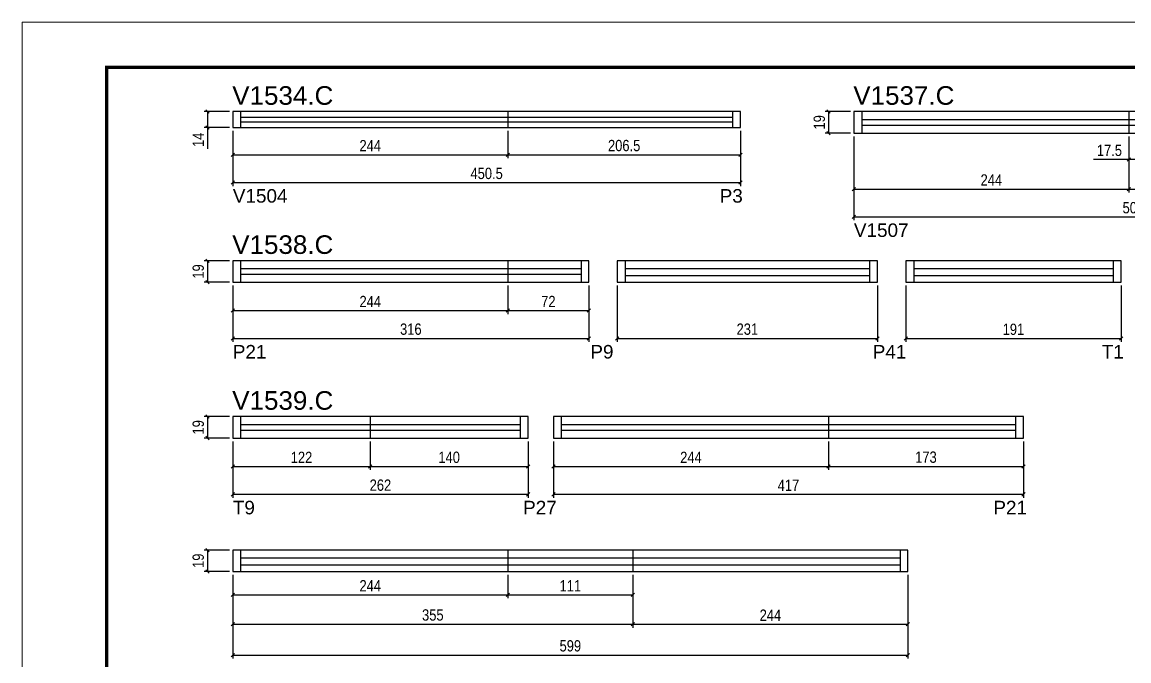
# Model space of a CAD drawing. Extents: x 1959 to 8212, y 239 to 4735.
# Drawn here: x 5142 to 6124, y 1872 to 2438 of the extents above; entities that cross this region are included whole.
import ezdxf

# ---------------------------------------------------------------- set-up
doc = ezdxf.new("R2010")
doc.units = 0
doc.linetypes.add('DASHED', pattern=[0.75, 0.5, -0.25])
for name, color, linetype in [('5', 5, 'Continuous'), ('COTA', 241, 'Continuous'), ('NOMENCLATURA', 7, 'Continuous'), ('Painéis', 200, 'Continuous'), ('SARR_2.2x7', 40, 'Continuous'), ('SARR_EDITAR', 141, 'Continuous')]:
    doc.layers.add(name, color=color, linetype=linetype)
doc.layers.add('Folhas', color=255, linetype='Continuous', lineweight=9)
doc.layers.add('SARRAFO DE PRESSAO', color=251, linetype='DASHED', lineweight=9)
doc.styles.add('COTA TECNICA', font='techl___.ttf', dxfattribs={"height": 10})
doc.styles.add('COTA TECNICA-50', font='techl___.ttf', dxfattribs={"height": 10})
doc.styles.get("Standard").update_dxf_attribs({"font": 'arial.ttf'})
doc.dimstyles.new('COTA PAINEL-50', dxfattribs={"dimtxt": 10, "dimasz": 3, "dimexe": 3, "dimexo": 3, "dimgap": 3, "dimtad": 1, "dimdec": 1, "dimzin": 12, "dimdsep": 46, "dimtxsty": 'COTA TECNICA-50', "dimblk1": 'OBLIQUE', "dimblk2": 'OBLIQUE', "dimsah": 1, "dimcen": 0.9, "dimclrd": 4, "dimclre": 4, "dimclrt": 240, "dimadec": 1, "dimazin": 3, "dimtfac": 1, "dimtdec": 1, "dimtmove": 0, "dimatfit": 3, "dimfxl": 1, "dimtolj": 1, "dimtzin": 12, "dimarcsym": 0})
doc.dimstyles.new('PAINEL', dxfattribs={"dimtxt": 10, "dimasz": 3, "dimexe": 3, "dimexo": 3, "dimgap": 3, "dimtad": 1, "dimdec": 1, "dimzin": 12, "dimdsep": 46, "dimtxsty": 'COTA TECNICA', "dimblk1": 'OBLIQUE', "dimblk2": 'OBLIQUE', "dimsah": 1, "dimcen": 0.9, "dimclrd": 4, "dimclre": 4, "dimclrt": 240, "dimadec": 1, "dimazin": 3, "dimtfac": 1, "dimtdec": 1, "dimtmove": 0, "dimatfit": 3, "dimfxl": 1, "dimtolj": 1, "dimtzin": 12, "dimarcsym": 0})

# ---------------------------------------------------------------- blocks, each defined once
blk = doc.blocks.new('9999999999')
at = {"layer": 'Folhas'}
blk.add_lwpolyline([(98138.98, 34190.21), (99623.98, 34190.21), (99623.98, 35240.21), (98138.98, 35240.21)], close=True, dxfattribs=at)
at = {"layer": 'Folhas', "color": 30, "const_width": 3}
blk.add_lwpolyline([(98213.98, 34230.21), (99583.98, 34230.21), (99583.98, 35200.21), (98213.98, 35200.21)], close=True, dxfattribs=at)
blk = doc.blocks.new('_Oblique')
at = {"color": 0, "linetype": 'ByBlock', "lineweight": -2}
blk.add_line((-0.5, -0.5), (0.5, 0.5), dxfattribs=at)
blk = doc.blocks.new('*D604')
at = {"layer": 'COTA', "color": 4, "linetype": 'ByBlock', "lineweight": -2, "transparency": 16777216}
for p, q in [((5329.11, 2341.7), (5329.11, 2292.73)), ((5779.61, 2341.7), (5779.61, 2292.73)), ((5329.11, 2295.73), (5779.61, 2295.73))]:
    blk.add_line(p, q, dxfattribs=at)
at = {"layer": 'Defpoints', "color": 0, "linetype": 'ByBlock', "transparency": 16777216}
for p in [(5329.11, 2344.7), (5779.61, 2344.7), (5779.61, 2295.73)]:
    blk.add_point(p, dxfattribs=at)
at = {"layer": 'COTA', "color": 4, "linetype": 'ByBlock', "lineweight": -2, "transparency": 16777216, "xscale": 3, "yscale": 3, "zscale": 3, "rotation": 180}
blk.add_blockref('_Oblique', (5329.11, 2295.73), dxfattribs=at)
at = {"layer": 'COTA', "color": 4, "linetype": 'ByBlock', "lineweight": -2, "transparency": 16777216, "xscale": 3, "yscale": 3, "zscale": 3}
blk.add_blockref('_Oblique', (5779.61, 2295.73), dxfattribs=at)
at = {"layer": 'COTA', "color": 240, "linetype": 'ByBlock', "transparency": 16777216, "insert": (5554.36, 2303.84), "char_height": 10, "attachment_point": 5, "style": 'COTA TECNICA-50'}
blk.add_mtext('\\A1;450.5', dxfattribs=at)
blk = doc.blocks.new('*D605')
at = {"layer": 'COTA', "color": 4, "lineweight": -2, "transparency": 16777216}
for p, q in [((5326.11, 2358.7), (5303.62, 2358.7)), ((5306.62, 2358.7), (5306.62, 2344.7)), ((5326.11, 2344.7), (5303.62, 2344.7)), ((5306.62, 2344.7), (5306.62, 2325.59))]:
    blk.add_line(p, q, dxfattribs=at)
at = {"layer": 'Defpoints', "color": 0, "transparency": 16777216}
for p in [(5329.11, 2358.7), (5306.62, 2344.7), (5329.11, 2344.7)]:
    blk.add_point(p, dxfattribs=at)
at = {"layer": 'COTA', "color": 4, "lineweight": -2, "transparency": 16777216, "xscale": 3, "yscale": 3, "zscale": 3}
for p, rotation in [((5306.62, 2358.7), 90), ((5306.62, 2344.7), 270)]:
    blk.add_blockref('_Oblique', p, dxfattribs=dict(at, rotation=rotation))
at = {"layer": 'COTA', "color": 240, "transparency": 16777216, "insert": (5298.55, 2333.65), "char_height": 10, "attachment_point": 5, "rotation": 90, "style": 'COTA TECNICA'}
blk.add_mtext('\\A1;14', dxfattribs=at)
blk = doc.blocks.new('*D606')
at = {"layer": 'COTA', "color": 4, "lineweight": -2, "transparency": 16777216}
for p, q in [((5329.11, 2341.7), (5329.11, 2317.43)), ((5573.11, 2341.7), (5573.11, 2317.43)), ((5329.11, 2320.43), (5573.11, 2320.43))]:
    blk.add_line(p, q, dxfattribs=at)
at = {"layer": 'Defpoints', "color": 0, "transparency": 16777216}
for p in [(5329.11, 2344.7), (5573.11, 2344.7), (5573.11, 2320.43)]:
    blk.add_point(p, dxfattribs=at)
at = {"layer": 'COTA', "color": 4, "lineweight": -2, "transparency": 16777216, "xscale": 3, "yscale": 3, "zscale": 3, "rotation": 180}
blk.add_blockref('_Oblique', (5329.11, 2320.43), dxfattribs=at)
at = {"layer": 'COTA', "color": 4, "lineweight": -2, "transparency": 16777216, "xscale": 3, "yscale": 3, "zscale": 3}
blk.add_blockref('_Oblique', (5573.11, 2320.43), dxfattribs=at)
at = {"layer": 'COTA', "color": 240, "transparency": 16777216, "insert": (5451.11, 2328.5), "char_height": 10, "attachment_point": 5, "style": 'COTA TECNICA'}
blk.add_mtext('\\A1;244', dxfattribs=at)
blk = doc.blocks.new('*D607')
at = {"layer": 'COTA', "color": 4, "lineweight": -2, "transparency": 16777216}
for p, q in [((5573.11, 2341.7), (5573.11, 2317.43)), ((5779.61, 2341.7), (5779.61, 2317.43)), ((5573.11, 2320.43), (5779.61, 2320.43))]:
    blk.add_line(p, q, dxfattribs=at)
at = {"layer": 'Defpoints', "color": 0, "transparency": 16777216}
for p in [(5573.11, 2344.7), (5779.61, 2344.7), (5779.61, 2320.43)]:
    blk.add_point(p, dxfattribs=at)
at = {"layer": 'COTA', "color": 4, "lineweight": -2, "transparency": 16777216, "xscale": 3, "yscale": 3, "zscale": 3, "rotation": 180}
blk.add_blockref('_Oblique', (5573.11, 2320.43), dxfattribs=at)
at = {"layer": 'COTA', "color": 4, "lineweight": -2, "transparency": 16777216, "xscale": 3, "yscale": 3, "zscale": 3}
blk.add_blockref('_Oblique', (5779.61, 2320.43), dxfattribs=at)
at = {"layer": 'COTA', "color": 240, "transparency": 16777216, "insert": (5676.36, 2328.54), "char_height": 10, "attachment_point": 5, "style": 'COTA TECNICA'}
blk.add_mtext('\\A1;206.5', dxfattribs=at)
blk = doc.blocks.new('*D619')
at = {"layer": 'COTA', "color": 4, "linetype": 'ByBlock', "lineweight": -2, "transparency": 16777216}
for p, q in [((5880.12, 2336.7), (5880.12, 2262.31)), ((6385.62, 2336.7), (6385.62, 2262.31)), ((5880.12, 2265.31), (6385.62, 2265.31))]:
    blk.add_line(p, q, dxfattribs=at)
at = {"layer": 'Defpoints', "color": 0, "linetype": 'ByBlock', "transparency": 16777216}
for p in [(5880.12, 2339.7), (6385.62, 2339.7), (6385.62, 2265.31)]:
    blk.add_point(p, dxfattribs=at)
at = {"layer": 'COTA', "color": 4, "linetype": 'ByBlock', "lineweight": -2, "transparency": 16777216, "xscale": 3, "yscale": 3, "zscale": 3, "rotation": 180}
blk.add_blockref('_Oblique', (5880.12, 2265.31), dxfattribs=at)
at = {"layer": 'COTA', "color": 4, "linetype": 'ByBlock', "lineweight": -2, "transparency": 16777216, "xscale": 3, "yscale": 3, "zscale": 3}
blk.add_blockref('_Oblique', (6385.62, 2265.31), dxfattribs=at)
at = {"layer": 'COTA', "color": 240, "linetype": 'ByBlock', "transparency": 16777216, "insert": (6132.87, 2273.42), "char_height": 10, "attachment_point": 5, "style": 'COTA TECNICA-50'}
blk.add_mtext('\\A1;505.5', dxfattribs=at)
blk = doc.blocks.new('*D620')
at = {"layer": 'COTA', "color": 4, "lineweight": -2, "transparency": 16777216}
for p, q in [((5877.12, 2358.7), (5854.62, 2358.7)), ((5857.62, 2358.7), (5857.62, 2339.7)), ((5877.12, 2339.7), (5854.62, 2339.7))]:
    blk.add_line(p, q, dxfattribs=at)
at = {"layer": 'Defpoints', "color": 0, "transparency": 16777216}
for p in [(5880.12, 2358.7), (5857.62, 2339.7), (5880.12, 2339.7)]:
    blk.add_point(p, dxfattribs=at)
at = {"layer": 'COTA', "color": 4, "lineweight": -2, "transparency": 16777216, "xscale": 3, "yscale": 3, "zscale": 3}
for p, rotation in [((5857.62, 2358.7), 90), ((5857.62, 2339.7), 270)]:
    blk.add_blockref('_Oblique', p, dxfattribs=dict(at, rotation=rotation))
at = {"layer": 'COTA', "color": 240, "transparency": 16777216, "insert": (5849.54, 2349.2), "char_height": 10, "attachment_point": 5, "rotation": 90, "style": 'COTA TECNICA'}
blk.add_mtext('\\A1;19', dxfattribs=at)
blk = doc.blocks.new('*D621')
at = {"layer": 'COTA', "color": 4, "lineweight": -2, "transparency": 16777216}
for p, q in [((5880.12, 2336.7), (5880.12, 2287.01)), ((6124.12, 2336.7), (6124.12, 2287.01)), ((5880.12, 2290.01), (6124.12, 2290.01))]:
    blk.add_line(p, q, dxfattribs=at)
at = {"layer": 'Defpoints', "color": 0, "transparency": 16777216}
for p in [(5880.12, 2339.7), (6124.12, 2339.7), (6124.12, 2290.01)]:
    blk.add_point(p, dxfattribs=at)
at = {"layer": 'COTA', "color": 4, "lineweight": -2, "transparency": 16777216, "xscale": 3, "yscale": 3, "zscale": 3, "rotation": 180}
blk.add_blockref('_Oblique', (5880.12, 2290.01), dxfattribs=at)
at = {"layer": 'COTA', "color": 4, "lineweight": -2, "transparency": 16777216, "xscale": 3, "yscale": 3, "zscale": 3}
blk.add_blockref('_Oblique', (6124.12, 2290.01), dxfattribs=at)
at = {"layer": 'COTA', "color": 240, "transparency": 16777216, "insert": (6002.12, 2298.08), "char_height": 10, "attachment_point": 5, "style": 'COTA TECNICA'}
blk.add_mtext('\\A1;244', dxfattribs=at)
blk = doc.blocks.new('*D622')
at = {"layer": 'COTA', "color": 4, "lineweight": -2, "transparency": 16777216}
for p, q in [((6124.12, 2336.7), (6124.12, 2287.01)), ((6385.62, 2336.7), (6385.62, 2287.01)), ((6124.12, 2290.01), (6385.62, 2290.01))]:
    blk.add_line(p, q, dxfattribs=at)
at = {"layer": 'Defpoints', "color": 0, "transparency": 16777216}
for p in [(6124.12, 2339.7), (6385.62, 2339.7), (6385.62, 2290.01)]:
    blk.add_point(p, dxfattribs=at)
at = {"layer": 'COTA', "color": 4, "lineweight": -2, "transparency": 16777216, "xscale": 3, "yscale": 3, "zscale": 3, "rotation": 180}
blk.add_blockref('_Oblique', (6124.12, 2290.01), dxfattribs=at)
at = {"layer": 'COTA', "color": 4, "lineweight": -2, "transparency": 16777216, "xscale": 3, "yscale": 3, "zscale": 3}
blk.add_blockref('_Oblique', (6385.62, 2290.01), dxfattribs=at)
at = {"layer": 'COTA', "color": 240, "transparency": 16777216, "insert": (6254.87, 2298.12), "char_height": 10, "attachment_point": 5, "style": 'COTA TECNICA'}
blk.add_mtext('\\A1;261.5', dxfattribs=at)
blk = doc.blocks.new('*D624')
at = {"layer": 'COTA', "color": 4, "lineweight": -2, "transparency": 16777216}
for p, q in [((6124.12, 2336.7), (6124.12, 2313.22)), ((6141.62, 2336.7), (6141.62, 2313.22)), ((6124.12, 2316.22), (6092.63, 2316.22)), ((6141.62, 2316.22), (6124.12, 2316.22))]:
    blk.add_line(p, q, dxfattribs=at)
at = {"layer": 'Defpoints', "color": 0, "transparency": 16777216}
for p in [(6124.12, 2339.7), (6141.62, 2339.7), (6124.12, 2316.22)]:
    blk.add_point(p, dxfattribs=at)
at = {"layer": 'COTA', "color": 4, "lineweight": -2, "transparency": 16777216, "xscale": 3, "yscale": 3, "zscale": 3, "rotation": 180}
blk.add_blockref('_Oblique', (6124.12, 2316.22), dxfattribs=at)
at = {"layer": 'COTA', "color": 4, "lineweight": -2, "transparency": 16777216, "xscale": 3, "yscale": 3, "zscale": 3}
blk.add_blockref('_Oblique', (6141.62, 2316.22), dxfattribs=at)
at = {"layer": 'COTA', "color": 240, "transparency": 16777216, "insert": (6106.88, 2324.33), "char_height": 10, "attachment_point": 5, "style": 'COTA TECNICA'}
blk.add_mtext('\\A1;17.5', dxfattribs=at)
blk = doc.blocks.new('*D625')
at = {"layer": 'COTA', "color": 4, "linetype": 'ByBlock', "lineweight": -2, "transparency": 16777216}
for p, q in [((5329.11, 2204.44), (5329.11, 2154.5)), ((5645.11, 2204.44), (5645.11, 2154.5)), ((5329.11, 2157.5), (5645.11, 2157.5))]:
    blk.add_line(p, q, dxfattribs=at)
at = {"layer": 'Defpoints', "color": 0, "linetype": 'ByBlock', "transparency": 16777216}
for p in [(5329.11, 2207.44), (5645.11, 2207.44), (5645.11, 2157.5)]:
    blk.add_point(p, dxfattribs=at)
at = {"layer": 'COTA', "color": 4, "linetype": 'ByBlock', "lineweight": -2, "transparency": 16777216, "xscale": 3, "yscale": 3, "zscale": 3, "rotation": 180}
blk.add_blockref('_Oblique', (5329.11, 2157.5), dxfattribs=at)
at = {"layer": 'COTA', "color": 4, "linetype": 'ByBlock', "lineweight": -2, "transparency": 16777216, "xscale": 3, "yscale": 3, "zscale": 3}
blk.add_blockref('_Oblique', (5645.11, 2157.5), dxfattribs=at)
at = {"layer": 'COTA', "color": 240, "linetype": 'ByBlock', "transparency": 16777216, "insert": (5487.11, 2165.72), "char_height": 10, "attachment_point": 5, "style": 'COTA TECNICA-50'}
blk.add_mtext('\\A1;316', dxfattribs=at)
blk = doc.blocks.new('*D626')
at = {"layer": 'COTA', "color": 4, "lineweight": -2, "transparency": 16777216}
for p, q in [((5326.11, 2226.44), (5303.62, 2226.44)), ((5306.62, 2226.44), (5306.62, 2207.44)), ((5326.11, 2207.44), (5303.62, 2207.44))]:
    blk.add_line(p, q, dxfattribs=at)
at = {"layer": 'Defpoints', "color": 0, "transparency": 16777216}
for p in [(5329.11, 2226.44), (5306.62, 2207.44), (5329.11, 2207.44)]:
    blk.add_point(p, dxfattribs=at)
at = {"layer": 'COTA', "color": 4, "lineweight": -2, "transparency": 16777216, "xscale": 3, "yscale": 3, "zscale": 3}
for p, rotation in [((5306.62, 2226.44), 90), ((5306.62, 2207.44), 270)]:
    blk.add_blockref('_Oblique', p, dxfattribs=dict(at, rotation=rotation))
at = {"layer": 'COTA', "color": 240, "transparency": 16777216, "insert": (5298.53, 2216.94), "char_height": 10, "attachment_point": 5, "rotation": 90, "style": 'COTA TECNICA'}
blk.add_mtext('\\A1;19', dxfattribs=at)
blk = doc.blocks.new('*D627')
at = {"layer": 'COTA', "color": 4, "lineweight": -2, "transparency": 16777216}
for p, q in [((5329.11, 2204.44), (5329.11, 2179.19)), ((5573.11, 2204.44), (5573.11, 2179.19)), ((5329.11, 2182.19), (5573.11, 2182.19))]:
    blk.add_line(p, q, dxfattribs=at)
at = {"layer": 'Defpoints', "color": 0, "transparency": 16777216}
for p in [(5329.11, 2207.44), (5573.11, 2207.44), (5573.11, 2182.19)]:
    blk.add_point(p, dxfattribs=at)
at = {"layer": 'COTA', "color": 4, "lineweight": -2, "transparency": 16777216, "xscale": 3, "yscale": 3, "zscale": 3, "rotation": 180}
blk.add_blockref('_Oblique', (5329.11, 2182.19), dxfattribs=at)
at = {"layer": 'COTA', "color": 4, "lineweight": -2, "transparency": 16777216, "xscale": 3, "yscale": 3, "zscale": 3}
blk.add_blockref('_Oblique', (5573.11, 2182.19), dxfattribs=at)
at = {"layer": 'COTA', "color": 240, "transparency": 16777216, "insert": (5451.11, 2190.27), "char_height": 10, "attachment_point": 5, "style": 'COTA TECNICA'}
blk.add_mtext('\\A1;244', dxfattribs=at)
blk = doc.blocks.new('*D628')
at = {"layer": 'COTA', "color": 4, "lineweight": -2, "transparency": 16777216}
for p, q in [((5573.11, 2204.44), (5573.11, 2179.19)), ((5645.11, 2204.44), (5645.11, 2179.19)), ((5573.11, 2182.19), (5645.11, 2182.19))]:
    blk.add_line(p, q, dxfattribs=at)
at = {"layer": 'Defpoints', "color": 0, "transparency": 16777216}
for p in [(5573.11, 2207.44), (5645.11, 2207.44), (5645.11, 2182.19)]:
    blk.add_point(p, dxfattribs=at)
at = {"layer": 'COTA', "color": 4, "lineweight": -2, "transparency": 16777216, "xscale": 3, "yscale": 3, "zscale": 3, "rotation": 180}
blk.add_blockref('_Oblique', (5573.11, 2182.19), dxfattribs=at)
at = {"layer": 'COTA', "color": 4, "lineweight": -2, "transparency": 16777216, "xscale": 3, "yscale": 3, "zscale": 3}
blk.add_blockref('_Oblique', (5645.11, 2182.19), dxfattribs=at)
at = {"layer": 'COTA', "color": 240, "transparency": 16777216, "insert": (5609.11, 2190.27), "char_height": 10, "attachment_point": 5, "style": 'COTA TECNICA'}
blk.add_mtext('\\A1;72', dxfattribs=at)
blk = doc.blocks.new('*D629')
at = {"layer": 'COTA', "color": 4, "linetype": 'ByBlock', "lineweight": -2, "transparency": 16777216}
for p, q in [((5670.16, 2204.44), (5670.16, 2154.5)), ((5901.16, 2204.44), (5901.16, 2154.5)), ((5670.16, 2157.5), (5901.16, 2157.5))]:
    blk.add_line(p, q, dxfattribs=at)
at = {"layer": 'Defpoints', "color": 0, "linetype": 'ByBlock', "transparency": 16777216}
for p in [(5670.16, 2207.44), (5901.16, 2207.44), (5901.16, 2157.5)]:
    blk.add_point(p, dxfattribs=at)
at = {"layer": 'COTA', "color": 4, "linetype": 'ByBlock', "lineweight": -2, "transparency": 16777216, "xscale": 3, "yscale": 3, "zscale": 3, "rotation": 180}
blk.add_blockref('_Oblique', (5670.16, 2157.5), dxfattribs=at)
at = {"layer": 'COTA', "color": 4, "linetype": 'ByBlock', "lineweight": -2, "transparency": 16777216, "xscale": 3, "yscale": 3, "zscale": 3}
blk.add_blockref('_Oblique', (5901.16, 2157.5), dxfattribs=at)
at = {"layer": 'COTA', "color": 240, "linetype": 'ByBlock', "transparency": 16777216, "insert": (5785.66, 2165.72), "char_height": 10, "attachment_point": 5, "style": 'COTA TECNICA-50'}
blk.add_mtext('\\A1;231', dxfattribs=at)
blk = doc.blocks.new('*D630')
at = {"layer": 'COTA', "color": 4, "linetype": 'ByBlock', "lineweight": -2, "transparency": 16777216}
for p, q in [((5926.21, 2204.44), (5926.21, 2154.5)), ((6117.21, 2204.44), (6117.21, 2154.5)), ((5926.21, 2157.5), (6117.21, 2157.5))]:
    blk.add_line(p, q, dxfattribs=at)
at = {"layer": 'Defpoints', "color": 0, "linetype": 'ByBlock', "transparency": 16777216}
for p in [(5926.21, 2207.44), (6117.21, 2207.44), (6117.21, 2157.5)]:
    blk.add_point(p, dxfattribs=at)
at = {"layer": 'COTA', "color": 4, "linetype": 'ByBlock', "lineweight": -2, "transparency": 16777216, "xscale": 3, "yscale": 3, "zscale": 3, "rotation": 180}
blk.add_blockref('_Oblique', (5926.21, 2157.5), dxfattribs=at)
at = {"layer": 'COTA', "color": 4, "linetype": 'ByBlock', "lineweight": -2, "transparency": 16777216, "xscale": 3, "yscale": 3, "zscale": 3}
blk.add_blockref('_Oblique', (6117.21, 2157.5), dxfattribs=at)
at = {"layer": 'COTA', "color": 240, "linetype": 'ByBlock', "transparency": 16777216, "insert": (6021.71, 2165.58), "char_height": 10, "attachment_point": 5, "style": 'COTA TECNICA-50'}
blk.add_mtext('\\A1;191', dxfattribs=at)
blk = doc.blocks.new('*D631')
at = {"layer": 'COTA', "color": 4, "linetype": 'ByBlock', "lineweight": -2, "transparency": 16777216}
for p, q in [((5329.11, 2066.21), (5329.11, 2016.27)), ((5591.11, 2066.21), (5591.11, 2016.27)), ((5329.11, 2019.27), (5591.11, 2019.27))]:
    blk.add_line(p, q, dxfattribs=at)
at = {"layer": 'Defpoints', "color": 0, "linetype": 'ByBlock', "transparency": 16777216}
for p in [(5329.11, 2069.21), (5591.11, 2069.21), (5591.11, 2019.27)]:
    blk.add_point(p, dxfattribs=at)
at = {"layer": 'COTA', "color": 4, "linetype": 'ByBlock', "lineweight": -2, "transparency": 16777216, "xscale": 3, "yscale": 3, "zscale": 3, "rotation": 180}
blk.add_blockref('_Oblique', (5329.11, 2019.27), dxfattribs=at)
at = {"layer": 'COTA', "color": 4, "linetype": 'ByBlock', "lineweight": -2, "transparency": 16777216, "xscale": 3, "yscale": 3, "zscale": 3}
blk.add_blockref('_Oblique', (5591.11, 2019.27), dxfattribs=at)
at = {"layer": 'COTA', "color": 240, "linetype": 'ByBlock', "transparency": 16777216, "insert": (5460.11, 2027.37), "char_height": 10, "attachment_point": 5, "style": 'COTA TECNICA-50'}
blk.add_mtext('\\A1;262', dxfattribs=at)
blk = doc.blocks.new('*D632')
at = {"layer": 'COTA', "color": 4, "lineweight": -2, "transparency": 16777216}
for p, q in [((5326.11, 2088.21), (5303.62, 2088.21)), ((5306.62, 2088.21), (5306.62, 2069.21)), ((5326.11, 2069.21), (5303.62, 2069.21))]:
    blk.add_line(p, q, dxfattribs=at)
at = {"layer": 'Defpoints', "color": 0, "transparency": 16777216}
for p in [(5329.11, 2088.21), (5306.62, 2069.21), (5329.11, 2069.21)]:
    blk.add_point(p, dxfattribs=at)
at = {"layer": 'COTA', "color": 4, "lineweight": -2, "transparency": 16777216, "xscale": 3, "yscale": 3, "zscale": 3}
for p, rotation in [((5306.62, 2088.21), 90), ((5306.62, 2069.21), 270)]:
    blk.add_blockref('_Oblique', p, dxfattribs=dict(at, rotation=rotation))
at = {"layer": 'COTA', "color": 240, "transparency": 16777216, "insert": (5298.53, 2078.71), "char_height": 10, "attachment_point": 5, "rotation": 90, "style": 'COTA TECNICA'}
blk.add_mtext('\\A1;19', dxfattribs=at)
blk = doc.blocks.new('*D633')
at = {"layer": 'COTA', "color": 4, "lineweight": -2, "transparency": 16777216}
for p, q in [((5329.11, 2066.21), (5329.11, 2040.96)), ((5451.11, 2066.21), (5451.11, 2040.96)), ((5329.11, 2043.96), (5451.11, 2043.96))]:
    blk.add_line(p, q, dxfattribs=at)
at = {"layer": 'Defpoints', "color": 0, "transparency": 16777216}
for p in [(5329.11, 2069.21), (5451.11, 2069.21), (5451.11, 2043.96)]:
    blk.add_point(p, dxfattribs=at)
at = {"layer": 'COTA', "color": 4, "lineweight": -2, "transparency": 16777216, "xscale": 3, "yscale": 3, "zscale": 3, "rotation": 180}
blk.add_blockref('_Oblique', (5329.11, 2043.96), dxfattribs=at)
at = {"layer": 'COTA', "color": 4, "lineweight": -2, "transparency": 16777216, "xscale": 3, "yscale": 3, "zscale": 3}
blk.add_blockref('_Oblique', (5451.11, 2043.96), dxfattribs=at)
at = {"layer": 'COTA', "color": 240, "transparency": 16777216, "insert": (5390.11, 2052.02), "char_height": 10, "attachment_point": 5, "style": 'COTA TECNICA'}
blk.add_mtext('\\A1;122', dxfattribs=at)
blk = doc.blocks.new('*D634')
at = {"layer": 'COTA', "color": 4, "lineweight": -2, "transparency": 16777216}
for p, q in [((5451.11, 2066.21), (5451.11, 2040.96)), ((5591.11, 2066.21), (5591.11, 2040.96)), ((5451.11, 2043.96), (5591.11, 2043.96))]:
    blk.add_line(p, q, dxfattribs=at)
at = {"layer": 'Defpoints', "color": 0, "transparency": 16777216}
for p in [(5451.11, 2069.21), (5591.11, 2069.21), (5591.11, 2043.96)]:
    blk.add_point(p, dxfattribs=at)
at = {"layer": 'COTA', "color": 4, "lineweight": -2, "transparency": 16777216, "xscale": 3, "yscale": 3, "zscale": 3, "rotation": 180}
blk.add_blockref('_Oblique', (5451.11, 2043.96), dxfattribs=at)
at = {"layer": 'COTA', "color": 4, "lineweight": -2, "transparency": 16777216, "xscale": 3, "yscale": 3, "zscale": 3}
blk.add_blockref('_Oblique', (5591.11, 2043.96), dxfattribs=at)
at = {"layer": 'COTA', "color": 240, "transparency": 16777216, "insert": (5521.11, 2052.07), "char_height": 10, "attachment_point": 5, "style": 'COTA TECNICA'}
blk.add_mtext('\\A1;140', dxfattribs=at)
blk = doc.blocks.new('*D635')
at = {"layer": 'COTA', "color": 4, "linetype": 'ByBlock', "lineweight": -2, "transparency": 16777216}
for p, q in [((5613.61, 2066.21), (5613.61, 2016.27)), ((6030.61, 2066.21), (6030.61, 2016.27)), ((5613.61, 2019.27), (6030.61, 2019.27))]:
    blk.add_line(p, q, dxfattribs=at)
at = {"layer": 'Defpoints', "color": 0, "linetype": 'ByBlock', "transparency": 16777216}
for p in [(5613.61, 2069.21), (6030.61, 2069.21), (6030.61, 2019.27)]:
    blk.add_point(p, dxfattribs=at)
at = {"layer": 'COTA', "color": 4, "linetype": 'ByBlock', "lineweight": -2, "transparency": 16777216, "xscale": 3, "yscale": 3, "zscale": 3, "rotation": 180}
blk.add_blockref('_Oblique', (5613.61, 2019.27), dxfattribs=at)
at = {"layer": 'COTA', "color": 4, "linetype": 'ByBlock', "lineweight": -2, "transparency": 16777216, "xscale": 3, "yscale": 3, "zscale": 3}
blk.add_blockref('_Oblique', (6030.61, 2019.27), dxfattribs=at)
at = {"layer": 'COTA', "color": 240, "linetype": 'ByBlock', "transparency": 16777216, "insert": (5822.11, 2027.34), "char_height": 10, "attachment_point": 5, "style": 'COTA TECNICA-50'}
blk.add_mtext('\\A1;417', dxfattribs=at)
blk = doc.blocks.new('*D636')
at = {"layer": 'COTA', "color": 4, "lineweight": -2, "transparency": 16777216}
for p, q in [((5613.61, 2066.21), (5613.61, 2040.96)), ((5857.61, 2066.21), (5857.61, 2040.96)), ((5613.61, 2043.96), (5857.61, 2043.96))]:
    blk.add_line(p, q, dxfattribs=at)
at = {"layer": 'Defpoints', "color": 0, "transparency": 16777216}
for p in [(5613.61, 2069.21), (5857.61, 2069.21), (5857.61, 2043.96)]:
    blk.add_point(p, dxfattribs=at)
at = {"layer": 'COTA', "color": 4, "lineweight": -2, "transparency": 16777216, "xscale": 3, "yscale": 3, "zscale": 3, "rotation": 180}
blk.add_blockref('_Oblique', (5613.61, 2043.96), dxfattribs=at)
at = {"layer": 'COTA', "color": 4, "lineweight": -2, "transparency": 16777216, "xscale": 3, "yscale": 3, "zscale": 3}
blk.add_blockref('_Oblique', (5857.61, 2043.96), dxfattribs=at)
at = {"layer": 'COTA', "color": 240, "transparency": 16777216, "insert": (5735.61, 2052.04), "char_height": 10, "attachment_point": 5, "style": 'COTA TECNICA'}
blk.add_mtext('\\A1;244', dxfattribs=at)
blk = doc.blocks.new('*D637')
at = {"layer": 'COTA', "color": 4, "lineweight": -2, "transparency": 16777216}
for p, q in [((5857.61, 2066.21), (5857.61, 2040.96)), ((6030.61, 2066.21), (6030.61, 2040.96)), ((5857.61, 2043.96), (6030.61, 2043.96))]:
    blk.add_line(p, q, dxfattribs=at)
at = {"layer": 'Defpoints', "color": 0, "transparency": 16777216}
for p in [(5857.61, 2069.21), (6030.61, 2069.21), (6030.61, 2043.96)]:
    blk.add_point(p, dxfattribs=at)
at = {"layer": 'COTA', "color": 4, "lineweight": -2, "transparency": 16777216, "xscale": 3, "yscale": 3, "zscale": 3, "rotation": 180}
blk.add_blockref('_Oblique', (5857.61, 2043.96), dxfattribs=at)
at = {"layer": 'COTA', "color": 4, "lineweight": -2, "transparency": 16777216, "xscale": 3, "yscale": 3, "zscale": 3}
blk.add_blockref('_Oblique', (6030.61, 2043.96), dxfattribs=at)
at = {"layer": 'COTA', "color": 240, "transparency": 16777216, "insert": (5944.11, 2052.18), "char_height": 10, "attachment_point": 5, "style": 'COTA TECNICA'}
blk.add_mtext('\\A1;173', dxfattribs=at)
blk = doc.blocks.new('*D639')
at = {"layer": 'COTA', "color": 4, "linetype": 'ByBlock', "lineweight": -2, "transparency": 16777216}
for p, q in [((5329.11, 1947.87), (5329.11, 1873.73)), ((5928.11, 1947.87), (5928.11, 1873.73)), ((5329.11, 1876.73), (5928.11, 1876.73))]:
    blk.add_line(p, q, dxfattribs=at)
at = {"layer": 'Defpoints', "color": 0, "linetype": 'ByBlock', "transparency": 16777216}
for p in [(5329.11, 1950.87), (5928.11, 1950.87), (5928.11, 1876.73)]:
    blk.add_point(p, dxfattribs=at)
at = {"layer": 'COTA', "color": 4, "linetype": 'ByBlock', "lineweight": -2, "transparency": 16777216, "xscale": 3, "yscale": 3, "zscale": 3, "rotation": 180}
blk.add_blockref('_Oblique', (5329.11, 1876.73), dxfattribs=at)
at = {"layer": 'COTA', "color": 4, "linetype": 'ByBlock', "lineweight": -2, "transparency": 16777216, "xscale": 3, "yscale": 3, "zscale": 3}
blk.add_blockref('_Oblique', (5928.11, 1876.73), dxfattribs=at)
at = {"layer": 'COTA', "color": 240, "linetype": 'ByBlock', "transparency": 16777216, "insert": (5628.61, 1884.86), "char_height": 10, "attachment_point": 5, "style": 'COTA TECNICA-50'}
blk.add_mtext('\\A1;599', dxfattribs=at)
blk = doc.blocks.new('*D640')
at = {"layer": 'COTA', "color": 4, "lineweight": -2, "transparency": 16777216}
for p, q in [((5329.11, 1947.87), (5329.11, 1901)), ((5684.11, 1947.87), (5684.11, 1901)), ((5329.11, 1904), (5684.11, 1904))]:
    blk.add_line(p, q, dxfattribs=at)
at = {"layer": 'Defpoints', "color": 0, "transparency": 16777216}
for p in [(5329.11, 1950.87), (5684.11, 1950.87), (5684.11, 1904)]:
    blk.add_point(p, dxfattribs=at)
at = {"layer": 'COTA', "color": 4, "lineweight": -2, "transparency": 16777216, "xscale": 3, "yscale": 3, "zscale": 3, "rotation": 180}
blk.add_blockref('_Oblique', (5329.11, 1904), dxfattribs=at)
at = {"layer": 'COTA', "color": 4, "lineweight": -2, "transparency": 16777216, "xscale": 3, "yscale": 3, "zscale": 3}
blk.add_blockref('_Oblique', (5684.11, 1904), dxfattribs=at)
at = {"layer": 'COTA', "color": 240, "transparency": 16777216, "insert": (5506.61, 1912.22), "char_height": 10, "attachment_point": 5, "style": 'COTA TECNICA'}
blk.add_mtext('\\A1;355', dxfattribs=at)
blk = doc.blocks.new('*D641')
at = {"layer": 'COTA', "color": 4, "lineweight": -2, "transparency": 16777216}
for p, q in [((5684.11, 1947.87), (5684.11, 1901)), ((5928.11, 1947.87), (5928.11, 1901)), ((5684.11, 1904), (5928.11, 1904))]:
    blk.add_line(p, q, dxfattribs=at)
at = {"layer": 'Defpoints', "color": 0, "transparency": 16777216}
for p in [(5684.11, 1950.87), (5928.11, 1950.87), (5928.11, 1904)]:
    blk.add_point(p, dxfattribs=at)
at = {"layer": 'COTA', "color": 4, "lineweight": -2, "transparency": 16777216, "xscale": 3, "yscale": 3, "zscale": 3, "rotation": 180}
blk.add_blockref('_Oblique', (5684.11, 1904), dxfattribs=at)
at = {"layer": 'COTA', "color": 4, "lineweight": -2, "transparency": 16777216, "xscale": 3, "yscale": 3, "zscale": 3}
blk.add_blockref('_Oblique', (5928.11, 1904), dxfattribs=at)
at = {"layer": 'COTA', "color": 240, "transparency": 16777216, "insert": (5806.11, 1912.07), "char_height": 10, "attachment_point": 5, "style": 'COTA TECNICA'}
blk.add_mtext('\\A1;244', dxfattribs=at)
blk = doc.blocks.new('*D642')
at = {"layer": 'COTA', "color": 4, "lineweight": -2, "transparency": 16777216}
for p, q in [((5329.11, 1947.87), (5329.11, 1927.08)), ((5573.11, 1947.87), (5573.11, 1927.08)), ((5329.11, 1930.08), (5573.11, 1930.08))]:
    blk.add_line(p, q, dxfattribs=at)
at = {"layer": 'Defpoints', "color": 0, "transparency": 16777216}
for p in [(5329.11, 1950.87), (5573.11, 1950.87), (5573.11, 1930.08)]:
    blk.add_point(p, dxfattribs=at)
at = {"layer": 'COTA', "color": 4, "lineweight": -2, "transparency": 16777216, "xscale": 3, "yscale": 3, "zscale": 3, "rotation": 180}
blk.add_blockref('_Oblique', (5329.11, 1930.08), dxfattribs=at)
at = {"layer": 'COTA', "color": 4, "lineweight": -2, "transparency": 16777216, "xscale": 3, "yscale": 3, "zscale": 3}
blk.add_blockref('_Oblique', (5573.11, 1930.08), dxfattribs=at)
at = {"layer": 'COTA', "color": 240, "transparency": 16777216, "insert": (5451.11, 1938.16), "char_height": 10, "attachment_point": 5, "style": 'COTA TECNICA'}
blk.add_mtext('\\A1;244', dxfattribs=at)
blk = doc.blocks.new('*D643')
at = {"layer": 'COTA', "color": 4, "lineweight": -2, "transparency": 16777216}
for p, q in [((5573.11, 1947.87), (5573.11, 1927.08)), ((5684.11, 1947.87), (5684.11, 1927.08)), ((5573.11, 1930.08), (5684.11, 1930.08))]:
    blk.add_line(p, q, dxfattribs=at)
at = {"layer": 'Defpoints', "color": 0, "transparency": 16777216}
for p in [(5573.11, 1950.87), (5684.11, 1950.87), (5684.11, 1930.08)]:
    blk.add_point(p, dxfattribs=at)
at = {"layer": 'COTA', "color": 4, "lineweight": -2, "transparency": 16777216, "xscale": 3, "yscale": 3, "zscale": 3, "rotation": 180}
blk.add_blockref('_Oblique', (5573.11, 1930.08), dxfattribs=at)
at = {"layer": 'COTA', "color": 4, "lineweight": -2, "transparency": 16777216, "xscale": 3, "yscale": 3, "zscale": 3}
blk.add_blockref('_Oblique', (5684.11, 1930.08), dxfattribs=at)
at = {"layer": 'COTA', "color": 240, "transparency": 16777216, "insert": (5628.61, 1938.14), "char_height": 10, "attachment_point": 5, "style": 'COTA TECNICA'}
blk.add_mtext('\\A1;111', dxfattribs=at)
blk = doc.blocks.new('*D638')
at = {"layer": 'COTA', "color": 4, "lineweight": -2, "transparency": 16777216}
for p, q in [((5326.11, 1969.87), (5303.62, 1969.87)), ((5306.62, 1969.87), (5306.62, 1950.87)), ((5326.11, 1950.87), (5303.62, 1950.87))]:
    blk.add_line(p, q, dxfattribs=at)
at = {"layer": 'Defpoints', "color": 0, "transparency": 16777216}
for p in [(5329.11, 1969.87), (5306.62, 1950.87), (5329.11, 1950.87)]:
    blk.add_point(p, dxfattribs=at)
at = {"layer": 'COTA', "color": 4, "lineweight": -2, "transparency": 16777216, "xscale": 3, "yscale": 3, "zscale": 3}
for p, rotation in [((5306.62, 1969.87), 90), ((5306.62, 1950.87), 270)]:
    blk.add_blockref('_Oblique', p, dxfattribs=dict(at, rotation=rotation))
at = {"layer": 'COTA', "color": 240, "transparency": 16777216, "insert": (5298.53, 1960.37), "char_height": 10, "attachment_point": 5, "rotation": 90, "style": 'COTA TECNICA'}
blk.add_mtext('\\A1;19', dxfattribs=at)

msp = doc.modelspace()

# ---------------------------------------------------------------- linework, layer by layer
at = {"layer": 'Painéis', "linetype": 'ByBlock'}
for p, q in [((5329.11, 2358.7), (5329.11, 2344.7)), ((5779.61, 2358.7), (5329.11, 2358.7)), ((5573.11, 2358.7), (5573.11, 2344.7)), ((5779.61, 2344.7), (5779.61, 2358.7)), ((5880.12, 2358.7), (5880.12, 2339.7)), ((6385.62, 2358.7), (5880.12, 2358.7)), ((6124.12, 2358.7), (6124.12, 2339.7)), ((5329.11, 2344.7), (5779.61, 2344.7)), ((5880.12, 2339.7), (6385.62, 2339.7)), ((5329.11, 2226.44), (5329.11, 2207.44)), ((5645.11, 2226.44), (5329.11, 2226.44)), ((5573.11, 2226.44), (5573.11, 2207.44)), ((5645.11, 2207.44), (5645.11, 2226.44)), ((5329.11, 2207.44), (5645.11, 2207.44)), ((5329.11, 2088.21), (5329.11, 2069.21)), ((5591.11, 2088.21), (5329.11, 2088.21)), ((5451.11, 2088.21), (5451.11, 2069.21)), ((5591.11, 2069.21), (5591.11, 2088.21)), ((5613.61, 2088.21), (5613.61, 2069.21)), ((6030.61, 2088.21), (5613.61, 2088.21)), ((5857.61, 2088.21), (5857.61, 2069.21)), ((6030.61, 2069.21), (6030.61, 2088.21)), ((5329.11, 2069.21), (5591.11, 2069.21)), ((5613.61, 2069.21), (6030.61, 2069.21)), ((5573.11, 1969.87), (5573.11, 1950.87)), ((5684.11, 1969.87), (5684.11, 1950.87))]:
    msp.add_line(p, q, dxfattribs=at)
for points in [[(5670.16, 2226.44), (5670.16, 2207.44), (5901.16, 2207.44), (5901.16, 2226.44)], [(5926.21, 2226.44), (5926.21, 2207.44), (6117.21, 2207.44), (6117.21, 2226.44)], [(5329.11, 1969.87), (5329.11, 1950.87), (5928.11, 1950.87), (5928.11, 1969.87)]]:
    msp.add_lwpolyline(points, close=True, dxfattribs=at)
at = {"layer": 'SARR_2.2x7', "linetype": 'Continuous'}
for p, q in [((5336.11, 2358.7), (5336.11, 2344.7)), ((5772.61, 2358.7), (5772.61, 2344.7)), ((5887.12, 2358.7), (5887.12, 2339.7)), ((5887.12, 2351.7), (6124.12, 2351.7)), ((5887.12, 2346.7), (6124.12, 2346.7)), ((6124.12, 2351.7), (6378.62, 2351.7)), ((6124.12, 2346.7), (6378.62, 2346.7)), ((5336.11, 2226.44), (5336.11, 2207.44)), ((5336.11, 2219.44), (5638.11, 2219.44)), ((5638.11, 2226.44), (5638.11, 2207.44)), ((5677.16, 2226.44), (5677.16, 2207.44)), ((5677.16, 2219.44), (5894.16, 2219.44)), ((5894.16, 2226.44), (5894.16, 2207.44)), ((5933.21, 2226.44), (5933.21, 2207.44)), ((5933.21, 2219.44), (6110.21, 2219.44)), ((6110.21, 2226.44), (6110.21, 2207.44)), ((5336.11, 2214.44), (5638.11, 2214.44)), ((5677.16, 2213.44), (5894.16, 2213.44)), ((5933.21, 2213.44), (6110.21, 2213.44)), ((5336.11, 2088.21), (5336.11, 2069.21)), ((5584.11, 2088.21), (5584.11, 2069.21)), ((5620.61, 2088.21), (5620.61, 2069.21)), ((6023.61, 2088.21), (6023.61, 2069.21)), ((5336.11, 2081.21), (5584.11, 2081.21)), ((5336.11, 2076.21), (5584.11, 2076.21)), ((5620.61, 2081.21), (5857.61, 2081.21)), ((5620.61, 2076.21), (5857.61, 2076.21)), ((5857.61, 2081.21), (6023.61, 2081.21)), ((5857.61, 2076.21), (6023.61, 2076.21)), ((5336.11, 1969.87), (5336.11, 1950.87)), ((5921.11, 1969.87), (5921.11, 1950.87)), ((5336.11, 1962.87), (5684.11, 1962.87)), ((5336.11, 1956.87), (5684.11, 1956.87)), ((5684.11, 1962.87), (5921.11, 1962.87)), ((5684.11, 1956.87), (5921.11, 1956.87))]:
    msp.add_line(p, q, dxfattribs=at)
at = {"layer": 'SARR_EDITAR', "linetype": 'Continuous'}
for p, q in [((5336.11, 2353.7), (5573.11, 2353.7)), ((5336.11, 2349.7), (5573.11, 2349.7)), ((5573.11, 2353.7), (5772.61, 2353.7)), ((5573.11, 2349.7), (5772.61, 2349.7))]:
    msp.add_line(p, q, dxfattribs=at)

# ---------------------------------------------------------------- block references
at = {"layer": 'SARRAFO DE PRESSAO', "color": 6, "linetype": 'ByBlock'}
msp.add_blockref('9999999999', (-92996.71, -32802.14), dxfattribs=at)

# ---------------------------------------------------------------- texts
at = {"layer": '5', "linetype": 'Continuous'}
for s, rotation, p in [('V1504', 0.00004, (5329.2, 2277.97)), ('P3', 359.99996, (5761.1, 2277.97)), ('V1507', 0.00004, (5880.2, 2247.56)), ('P21', 0.00004, (5329.2, 2139.74)), ('P9', 359.99996, (5646.38, 2139.74)), ('P41', 359.99996, (5896.92, 2139.74)), ('T1', 359.99996, (6100.08, 2139.74)), ('T9', 0.00004, (5329.2, 2001.51)), ('P27', 359.99996, (5586.73, 2001.51)), ('P21', 359.99996, (6003.92, 2001.51))]:
    msp.add_text(s, height=12, rotation=rotation, dxfattribs=at).set_placement(p)
at = {"layer": 'NOMENCLATURA', "linetype": 'Continuous'}
for s, p in [('V1534.C', (5328.65, 2364.76)), ('V1537.C', (5879.65, 2364.76)), ('V1538.C', (5328.65, 2232.5)), ('V1539.C', (5328.65, 2094.27))]:
    msp.add_text(s, height=16.5, dxfattribs=at).set_placement(p)

# ---------------------------------------------------------------- dimensions: what is measured, and where the dimension line sits
at = {"layer": 'COTA'}
for base, p1, p2, picture, middle in [((5306.62, 2344.7), (5329.11, 2358.7), (5329.11, 2344.7), '*D605', (5298.55, 2333.65)), ((5857.62, 2339.7), (5880.12, 2358.7), (5880.12, 2339.7), '*D620', (5849.54, 2349.2)), ((5306.62, 2207.44), (5329.11, 2226.44), (5329.11, 2207.44), '*D626', (5298.53, 2216.94)), ((5306.62, 2069.21), (5329.11, 2088.21), (5329.11, 2069.21), '*D632', (5298.53, 2078.71)), ((5306.62, 1950.87), (5329.11, 1969.87), (5329.11, 1950.87), '*D638', (5298.53, 1960.37))]:
    dim = msp.add_linear_dim(base=base, p1=p1, p2=p2, angle=90, dimstyle='PAINEL', dxfattribs=at)
    dim.commit()
    dim.dimension.update_dxf_attribs({"geometry": picture, "text_midpoint": middle})
at = {"layer": 'COTA', "color": 1, "linetype": 'ByBlock'}
for base, p1, p2, picture, middle in [((5779.61, 2295.73), (5329.11, 2344.7), (5779.61, 2344.7), '*D604', (5554.36, 2303.84)), ((6385.62, 2265.31), (5880.12, 2339.7), (6385.62, 2339.7), '*D619', (6132.87, 2273.42)), ((5645.11, 2157.5), (5329.11, 2207.44), (5645.11, 2207.44), '*D625', (5487.11, 2165.72)), ((5901.16, 2157.5), (5670.16, 2207.44), (5901.16, 2207.44), '*D629', (5785.66, 2165.72)), ((6117.21, 2157.5), (5926.21, 2207.44), (6117.21, 2207.44), '*D630', (6021.71, 2165.58)), ((5591.11, 2019.27), (5329.11, 2069.21), (5591.11, 2069.21), '*D631', (5460.11, 2027.37)), ((6030.61, 2019.27), (5613.61, 2069.21), (6030.61, 2069.21), '*D635', (5822.11, 2027.34)), ((5928.11, 1876.73), (5329.11, 1950.87), (5928.11, 1950.87), '*D639', (5628.61, 1884.86))]:
    dim = msp.add_linear_dim(base=base, p1=p1, p2=p2, dimstyle='COTA PAINEL-50', override={"dimarcsym": 1}, dxfattribs=at)
    dim.commit()
    dim.dimension.update_dxf_attribs({"geometry": picture, "text_midpoint": middle})
at = {"layer": 'COTA'}
for base, p1, p2, picture, middle in [((5573.11, 2320.43), (5329.11, 2344.7), (5573.11, 2344.7), '*D606', (5451.11, 2328.5)), ((6124.12, 2290.01), (5880.12, 2339.7), (6124.12, 2339.7), '*D621', (6002.12, 2298.08)), ((6124.12, 2316.22), (6141.62, 2339.7), (6124.12, 2339.7), '*D624', (6106.88, 2324.33)), ((5573.11, 2182.19), (5329.11, 2207.44), (5573.11, 2207.44), '*D627', (5451.11, 2190.27)), ((5451.11, 2043.96), (5329.11, 2069.21), (5451.11, 2069.21), '*D633', (5390.11, 2052.02)), ((5857.61, 2043.96), (5613.61, 2069.21), (5857.61, 2069.21), '*D636', (5735.61, 2052.04)), ((5684.11, 1904), (5329.11, 1950.87), (5684.11, 1950.87), '*D640', (5506.61, 1912.22)), ((5573.11, 1930.08), (5329.11, 1950.87), (5573.11, 1950.87), '*D642', (5451.11, 1938.16)), ((5684.11, 1930.08), (5573.11, 1950.87), (5684.11, 1950.87), '*D643', (5628.61, 1938.14))]:
    dim = msp.add_linear_dim(base=base, p1=p1, p2=p2, dimstyle='PAINEL', dxfattribs=at)
    dim.commit()
    dim.dimension.update_dxf_attribs({"geometry": picture, "text_midpoint": middle})
for base, p1, p2, picture, middle in [((5779.61, 2320.43), (5573.11, 2344.7), (5779.61, 2344.7), '*D607', (5676.36, 2328.54)), ((6385.62, 2290.01), (6124.12, 2339.7), (6385.62, 2339.7), '*D622', (6254.87, 2298.12)), ((5645.11, 2182.19), (5573.11, 2207.44), (5645.11, 2207.44), '*D628', (5609.11, 2190.27)), ((5591.11, 2043.96), (5451.11, 2069.21), (5591.11, 2069.21), '*D634', (5521.11, 2052.07)), ((6030.61, 2043.96), (5857.61, 2069.21), (6030.61, 2069.21), '*D637', (5944.11, 2052.18)), ((5928.11, 1904), (5684.11, 1950.87), (5928.11, 1950.87), '*D641', (5806.11, 1912.07))]:
    dim = msp.add_linear_dim(base=base, p1=p1, p2=p2, dimstyle='PAINEL', override={"dimtmove": 1}, dxfattribs=at)
    dim.commit()
    dim.dimension.update_dxf_attribs({"geometry": picture, "text_midpoint": middle})

doc.saveas('drawing.dxf')
